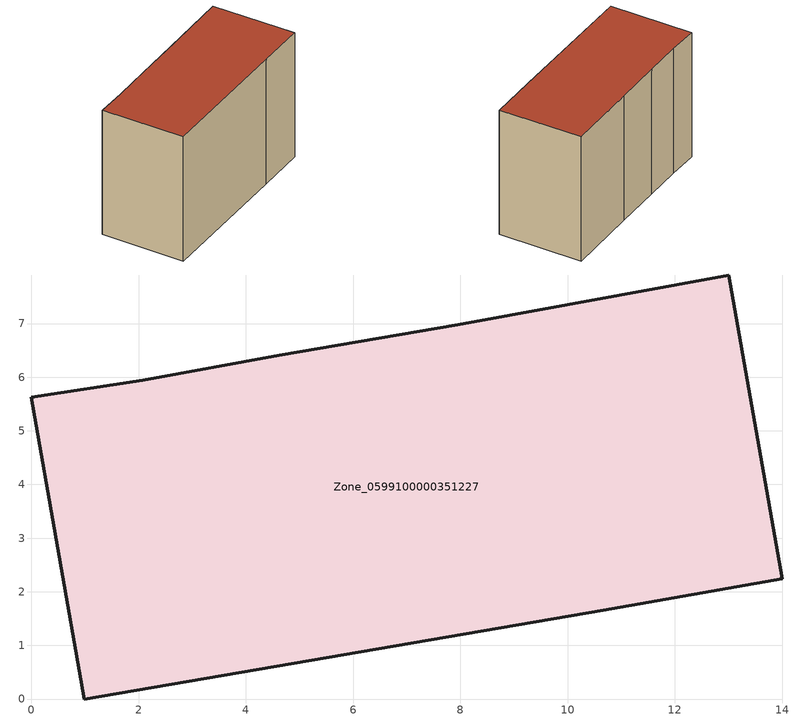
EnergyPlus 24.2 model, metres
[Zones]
Zone_0599100000351227
 floor ground (C_G): 10.66,1.65 0.98,0 0,5.63 2.07,5.94 4.62,6.41 7.95,6.98 13,7.91 14,2.24 z0
 wall outside (C_F): 14,2.24 13,7.91 7.95,6.98 4.62,6.41 2.07,5.94 0,5.63 0.98,0 10.66,1.65 14,2.24 z0:9.07
 roof outside (C_R): 10.66,1.65 14,2.24 13,7.91 7.95,6.98 4.62,6.41 2.07,5.94 0,5.63 0.98,0 z9.07
[BUILDING]
Pand.0599100000351227: North Axis=0; Terrain=City; Loads Convergence Tolerance Value=0.04; Temperature Convergence Tolerance Value=0.4; Solar Distribution=FullExterior; Maximum Number of Warmup Days=25; Minimum Number of Warmup Days=1
[Site:Location]
Rotterdam.The.Hague.AP_ZH_NLD Design_Conditions: Latitude=51.96; Longitude=4.45; Time Zone=1; Elevation=-4.5
[SITE:GROUNDTEMPERATURE:BUILDINGSURFACE]
18, 18, 18, 18, 18, 18, 18, 18, 18, 18, 18, 18
[MATERIAL] Thermal Absorptance=0.9; Solar Absorptance=0.7; Visible Absorptance=0.7
Name | Roughness | Thickness | Conductivity | Density | Specific Heat
G.TI.1992-2005 | MediumSmooth | 0.15 | 0.06 | 540 | 1210
F.TI.1992-2005 | Rough | 0.3 | 0.12 | 1920 | 840
R.TI.1992-2005 | MediumRough | 0.2 | 0.08 | 1500 | 1000
[CONSTRUCTION]
C_G: G.TI.1992-2005
C_F: F.TI.1992-2005
C_R: R.TI.1992-2005
[ZONE]
Zone_0599100000351227: Type=1; Multiplier=1; Ceiling Height=Autocalculate; Volume=Autocalculate; Floor Area=autocalculate; Part of Total Floor Area=Yes
[ZONEINFILTRATION:DESIGNFLOWRATE]
Infil_Zone_0599100000351227: Zone or ZoneList or Space or SpaceList=Zone_0599100000351227; Schedule=AlwaysOn; Design Flow Rate Calculation Method=Flow/Area; Flow Rate per Floor Area=0.0015; Constant Term Coefficient=1; Temperature Term Coefficient=0; Velocity Term Coefficient=0; Velocity Squared Term Coefficient=0
[HVACTEMPLATE:ZONE:IDEALLOADSAIRSYSTEM]
Zone_0599100000351227: Maximum Heating Supply Air Temperature=50; Minimum Cooling Supply Air Temperature=13; Maximum Heating Supply Air Humidity Ratio=0.0156; Minimum Cooling Supply Air Humidity Ratio=0.0077; Heating Limit=NoLimit; Cooling Limit=NoLimit; Dehumidification Control Type=ConstantSensibleHeatRatio; Cooling Sensible Heat Ratio=0.7; Dehumidification Setpoint=60; Humidification Control Type=None; Humidification Setpoint=30; Outdoor Air Method=None; Outdoor Air Flow Rate per Person=0.00944; Outdoor Air Flow Rate per Zone Floor Area=0; Outdoor Air Flow Rate per Zone=0; Demand Controlled Ventilation Type=None; Outdoor Air Economizer Type=NoEconomizer; Heat Recovery Type=None; Sensible Heat Recovery Effectiveness=0.7; Latent Heat Recovery Effectiveness=0.65
[ZONECONTROL:THERMOSTAT]
ThermostatControl_Zone_0599100000351227: Zone or ZoneList=Zone_0599100000351227; Control Type Schedule=DualSetpointControlType; Control 1=Thermostat_Zone_0599100000351227; Temperature Difference Between Cutout And Setpoint=0
[THERMOSTATSETPOINT:DUALSETPOINT]
Thermostat_Zone_0599100000351227: Heating Setpoint Temperature Schedule=HeatingSetpoint_Zone_0599100000351227; Cooling Setpoint Temperature Schedule=CoolingSetpoint_Zone_0599100000351227
[SCHEDULE:COMPACT]
HeatingSetpoint_Zone_0599100000351227: Through: 12/31, For: AllDays, Until: 24:00, 21
CoolingSetpoint_Zone_0599100000351227: Through: 12/31, For: AllDays, Until: 24:00, 24
DualSetpointControlType: Through: 12/31, For: AllDays, Until: 24:00, 4
AlwaysOn: Through: 12/31, For: AllDays, Until: 24:00, 1
